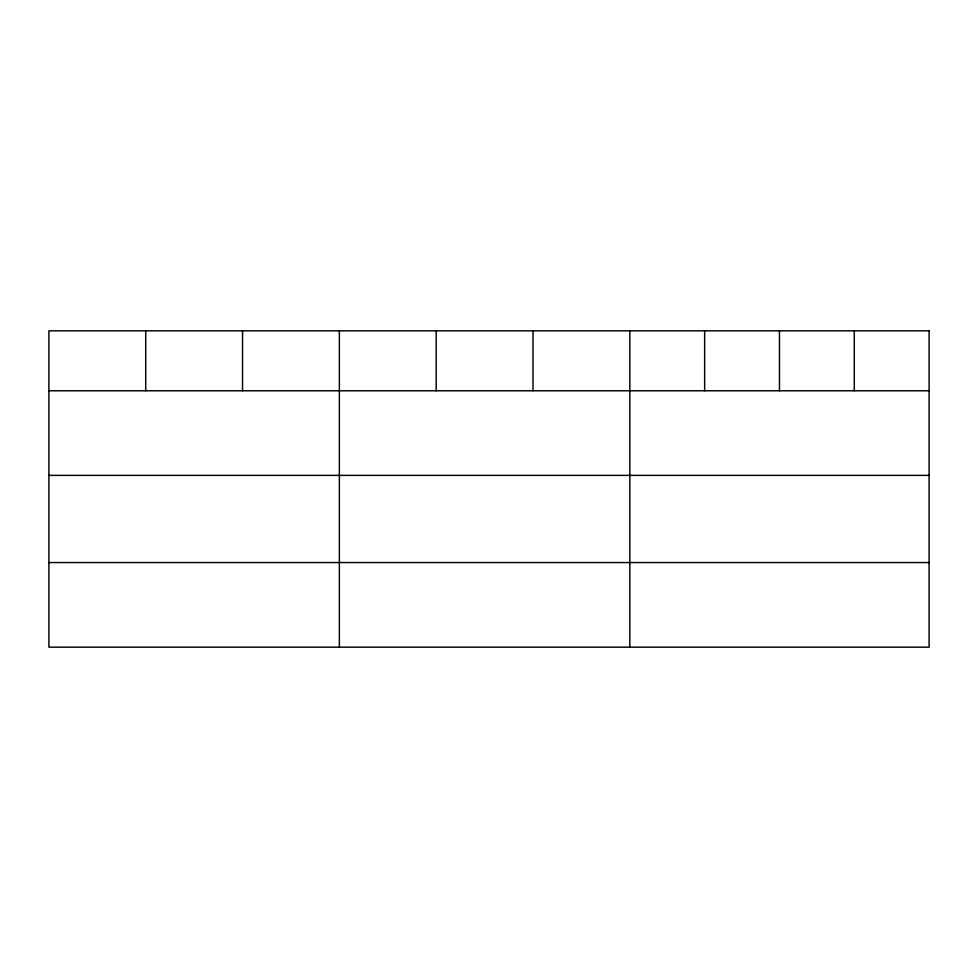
<?xml version="1.0" encoding="UTF-8"?>
<svg xmlns="http://www.w3.org/2000/svg" width="978" height="978" viewBox="0 0 978 978"><rect width="100%" height="100%" fill="white"/><g stroke="black" fill="none" stroke-linecap="round" stroke-linejoin="round"><path stroke-width="1.47" d="M48.9 390.772L929.1 390.772M48.9 475.381L929.1 475.381M48.9 562.558L929.1 562.558M854.283 330.833L854.283 390.772M779.466 330.833L779.466 390.772M704.649 330.833L704.649 390.772M629.832 330.833L629.832 647.167M533.01 330.833L533.01 390.772M436.188 330.833L436.188 390.772M339.366 330.833L339.366 647.167M242.544 330.833L242.544 390.772M145.722 330.833L145.722 390.772M929.1 330.833L48.9 330.833L48.9 647.167L929.1 647.167L929.1 330.833"/></g></svg>
